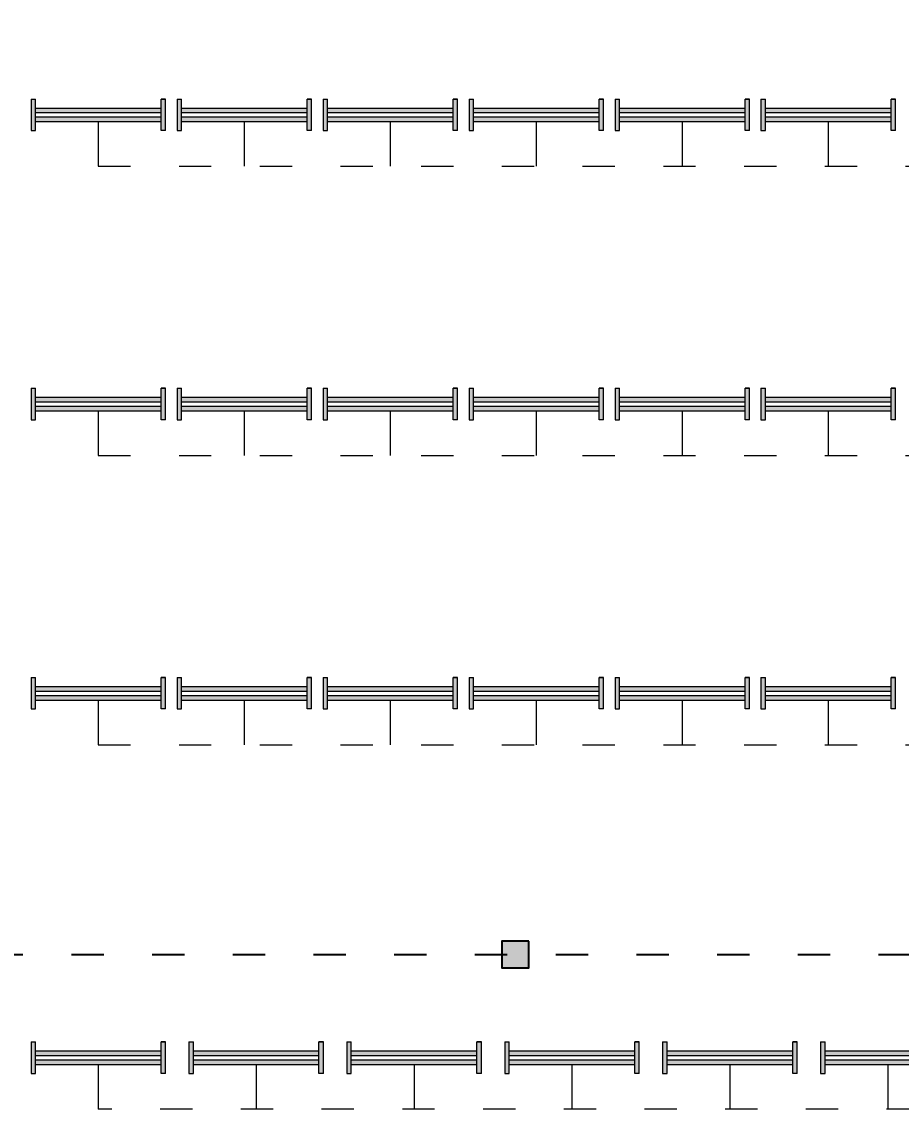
# Model space of a CAD drawing. Header units: millimetres. Extents: x 3339 to 2017737, y 4955 to 2748989.
# Drawn here: x 1441737 to 1451543, y 1282984 to 1295109 of the extents above; entities that cross this region are included whole.
import ezdxf

# ---------------------------------------------------------------- set-up
doc = ezdxf.new("R2010")
doc.units = ezdxf.units.MM
doc.header["$LTSCALE"] = 30
doc.linetypes.add('ACAD_ISO03W100', pattern=[30, 12, -18])
doc.layers.add('broken line', color=7, linetype='ACAD_ISO03W100', plot=False)
doc.layers.add('DIM LINES', color=7, linetype='Continuous')
doc.layers.add('LIGHT LINES', color=6, linetype='ACAD_ISO03W100', lineweight=13)
doc.layers.add('LIGHTS', color=6, linetype='Continuous', lineweight=13)
doc.styles.get("Standard").update_dxf_attribs({"font": 'arial.ttf'})
doc.dimstyles.new('GREEN', dxfattribs={"dimtxt": 1000, "dimasz": 600, "dimexe": 0.18, "dimexo": 0.0625, "dimgap": 0.09, "dimtad": 2, "dimdec": 0, "dimzin": 0, "dimdsep": 46, "dimtxsty": 'Standard', "dimblk": 'ARCHTICK', "dimcen": 0.09, "dimclrd": 3, "dimclre": 3, "dimclrt": 2, "dimadec": 0, "dimazin": 0, "dimtfac": 1, "dimtdec": 0, "dimtofl": 0, "dimtmove": 0, "dimatfit": 3, "dimfxl": 1, "dimtolj": 1, "dimtzin": 0, "dimarcsym": 0})

# ---------------------------------------------------------------- blocks, each defined once
blk = doc.blocks.new('_ArchTick')
at = {"color": 0, "linetype": 'ByBlock', "const_width": 0.15}
blk.add_lwpolyline([(-0.5, -0.5), (0.5, 0.5)], dxfattribs=at)
blk = doc.blocks.new('*D852')
at = {"layer": 'Defpoints', "color": 0, "transparency": 16777216}
for p in [(1473240, 1319497), (1429240, 1308509), (1473240, 1289653)]:
    blk.add_point(p, dxfattribs=at)
at = {"layer": 'DIM LINES', "color": 3, "linetype": 'ByBlock', "lineweight": -2, "transparency": 16777216}
for p, q in [((1429240, 1308509), (1429240, 1319497)), ((1429240, 1319497), (1473240, 1319497)), ((1473240, 1289654), (1473240, 1319497))]:
    blk.add_line(p, q, dxfattribs=at)
at = {"layer": 'DIM LINES', "color": 3, "lineweight": -2, "transparency": 16777216, "xscale": 600, "yscale": 600, "zscale": 600, "rotation": 180}
blk.add_blockref('_ArchTick', (1429240, 1319497), dxfattribs=at)
at = {"layer": 'DIM LINES', "color": 3, "lineweight": -2, "transparency": 16777216, "xscale": 600, "yscale": 600, "zscale": 600}
blk.add_blockref('_ArchTick', (1473240, 1319497), dxfattribs=at)
at = {"layer": 'DIM LINES', "color": 2, "transparency": 16777216, "insert": (1451240, 1320008), "char_height": 1000, "attachment_point": 5}
blk.add_mtext('\\A1;44000', dxfattribs=at)

msp = doc.modelspace()

# ---------------------------------------------------------------- hatches: boundary and pattern name
h = msp.add_hatch(color=2)
h.dxf.hatch_style = 1
h.paths.add_polyline_path([(1447390.35, 1284859.357), (1447090.35, 1284859.357), (1447090.35, 1284559.357), (1447390.35, 1284559.357)])
at = {"layer": 'LIGHTS'}
h = msp.add_hatch(color=256, dxfattribs=at)
h.dxf.hatch_style = 1
h.paths.add_polyline_path([(1441840.35, 1293896.947), (1441890.35, 1293896.947), (1441890.35, 1294246.947), (1441840.35, 1294246.947)])
h = msp.add_hatch(color=256, dxfattribs=at)
h.dxf.hatch_style = 1
h.paths.add_polyline_path([(1443290.35, 1293896.947), (1443340.35, 1293896.947), (1443340.35, 1294246.947), (1443290.35, 1294246.947)])
h = msp.add_hatch(color=256, dxfattribs=at)
h.dxf.hatch_style = 1
h.paths.add_polyline_path([(1443468.128, 1293896.947), (1443518.128, 1293896.947), (1443518.128, 1294246.947), (1443468.128, 1294246.947)])
h = msp.add_hatch(color=256, dxfattribs=at)
h.dxf.hatch_style = 1
h.paths.add_polyline_path([(1444918.128, 1293896.947), (1444968.128, 1293896.947), (1444968.128, 1294246.947), (1444918.128, 1294246.947)])
h = msp.add_hatch(color=256, dxfattribs=at)
h.dxf.hatch_style = 1
h.paths.add_polyline_path([(1445095.906, 1293896.947), (1445145.906, 1293896.947), (1445145.906, 1294246.947), (1445095.906, 1294246.947)])
h = msp.add_hatch(color=256, dxfattribs=at)
h.dxf.hatch_style = 1
h.paths.add_polyline_path([(1446545.906, 1293896.947), (1446595.906, 1293896.947), (1446595.906, 1294246.947), (1446545.906, 1294246.947)])
h = msp.add_hatch(color=256, dxfattribs=at)
h.dxf.hatch_style = 1
h.paths.add_polyline_path([(1446723.683, 1293896.947), (1446773.683, 1293896.947), (1446773.683, 1294246.947), (1446723.683, 1294246.947)])
h = msp.add_hatch(color=256, dxfattribs=at)
h.dxf.hatch_style = 1
h.paths.add_polyline_path([(1448173.683, 1293896.947), (1448223.683, 1293896.947), (1448223.683, 1294246.947), (1448173.683, 1294246.947)])
h = msp.add_hatch(color=256, dxfattribs=at)
h.dxf.hatch_style = 1
h.paths.add_polyline_path([(1448351.461, 1293896.947), (1448401.461, 1293896.947), (1448401.461, 1294246.947), (1448351.461, 1294246.947)])
h = msp.add_hatch(color=256, dxfattribs=at)
h.dxf.hatch_style = 1
h.paths.add_polyline_path([(1449801.461, 1293896.947), (1449851.461, 1293896.947), (1449851.461, 1294246.947), (1449801.461, 1294246.947)])
h = msp.add_hatch(color=256, dxfattribs=at)
h.dxf.hatch_style = 1
h.paths.add_polyline_path([(1449979.239, 1293896.947), (1450029.239, 1293896.947), (1450029.239, 1294246.947), (1449979.239, 1294246.947)])
h = msp.add_hatch(color=256, dxfattribs=at)
h.dxf.hatch_style = 1
h.paths.add_polyline_path([(1451429.239, 1293896.947), (1451479.239, 1293896.947), (1451479.239, 1294246.947), (1451429.239, 1294246.947)])
h = msp.add_hatch(color=256, dxfattribs=at)
h.dxf.hatch_style = 1
h.paths.add_polyline_path([(1443290.35, 1294096.947), (1443290.35, 1294146.947), (1441890.35, 1294146.947), (1441890.35, 1294096.947)])
h = msp.add_hatch(color=256, dxfattribs=at)
h.dxf.hatch_style = 1
h.paths.add_polyline_path([(1441890.35, 1294046.947), (1441890.35, 1293996.947), (1443290.35, 1293996.947), (1443290.35, 1294046.947)])
h = msp.add_hatch(color=256, dxfattribs=at)
h.dxf.hatch_style = 1
h.paths.add_polyline_path([(1444918.128, 1294096.947), (1444918.128, 1294146.947), (1443518.128, 1294146.947), (1443518.128, 1294096.947)])
h = msp.add_hatch(color=256, dxfattribs=at)
h.dxf.hatch_style = 1
h.paths.add_polyline_path([(1443518.128, 1294046.947), (1443518.128, 1293996.947), (1444918.128, 1293996.947), (1444918.128, 1294046.947)])
h = msp.add_hatch(color=256, dxfattribs=at)
h.dxf.hatch_style = 1
h.paths.add_polyline_path([(1446545.906, 1294096.947), (1446545.906, 1294146.947), (1445145.906, 1294146.947), (1445145.906, 1294096.947)])
h = msp.add_hatch(color=256, dxfattribs=at)
h.dxf.hatch_style = 1
h.paths.add_polyline_path([(1445145.906, 1294046.947), (1445145.906, 1293996.947), (1446545.906, 1293996.947), (1446545.906, 1294046.947)])
h = msp.add_hatch(color=256, dxfattribs=at)
h.dxf.hatch_style = 1
h.paths.add_polyline_path([(1448173.683, 1294096.947), (1448173.683, 1294146.947), (1446773.683, 1294146.947), (1446773.683, 1294096.947)])
h = msp.add_hatch(color=256, dxfattribs=at)
h.dxf.hatch_style = 1
h.paths.add_polyline_path([(1446773.683, 1294046.947), (1446773.683, 1293996.947), (1448173.683, 1293996.947), (1448173.683, 1294046.947)])
h = msp.add_hatch(color=256, dxfattribs=at)
h.dxf.hatch_style = 1
h.paths.add_polyline_path([(1449801.461, 1294096.947), (1449801.461, 1294146.947), (1448401.461, 1294146.947), (1448401.461, 1294096.947)])
h = msp.add_hatch(color=256, dxfattribs=at)
h.dxf.hatch_style = 1
h.paths.add_polyline_path([(1448401.461, 1294046.947), (1448401.461, 1293996.947), (1449801.461, 1293996.947), (1449801.461, 1294046.947)])
h = msp.add_hatch(color=256, dxfattribs=at)
h.dxf.hatch_style = 1
h.paths.add_polyline_path([(1451429.239, 1294096.947), (1451429.239, 1294146.947), (1450029.239, 1294146.947), (1450029.239, 1294096.947)])
h = msp.add_hatch(color=256, dxfattribs=at)
h.dxf.hatch_style = 1
h.paths.add_polyline_path([(1450029.239, 1294046.947), (1450029.239, 1293996.947), (1451429.239, 1293996.947), (1451429.239, 1294046.947)])
h = msp.add_hatch(color=256, dxfattribs=at)
h.dxf.hatch_style = 1
h.paths.add_polyline_path([(1441840.35, 1290671.97), (1441890.35, 1290671.97), (1441890.35, 1291021.97), (1441840.35, 1291021.97)])
h = msp.add_hatch(color=256, dxfattribs=at)
h.dxf.hatch_style = 1
h.paths.add_polyline_path([(1443290.35, 1290671.97), (1443340.35, 1290671.97), (1443340.35, 1291021.97), (1443290.35, 1291021.97)])
h = msp.add_hatch(color=256, dxfattribs=at)
h.dxf.hatch_style = 1
h.paths.add_polyline_path([(1443468.128, 1290671.97), (1443518.128, 1290671.97), (1443518.128, 1291021.97), (1443468.128, 1291021.97)])
h = msp.add_hatch(color=256, dxfattribs=at)
h.dxf.hatch_style = 1
h.paths.add_polyline_path([(1444918.128, 1290671.97), (1444968.128, 1290671.97), (1444968.128, 1291021.97), (1444918.128, 1291021.97)])
h = msp.add_hatch(color=256, dxfattribs=at)
h.dxf.hatch_style = 1
h.paths.add_polyline_path([(1445095.906, 1290671.97), (1445145.906, 1290671.97), (1445145.906, 1291021.97), (1445095.906, 1291021.97)])
h = msp.add_hatch(color=256, dxfattribs=at)
h.dxf.hatch_style = 1
h.paths.add_polyline_path([(1446545.906, 1290671.97), (1446595.906, 1290671.97), (1446595.906, 1291021.97), (1446545.906, 1291021.97)])
h = msp.add_hatch(color=256, dxfattribs=at)
h.dxf.hatch_style = 1
h.paths.add_polyline_path([(1446723.683, 1290671.97), (1446773.683, 1290671.97), (1446773.683, 1291021.97), (1446723.683, 1291021.97)])
h = msp.add_hatch(color=256, dxfattribs=at)
h.dxf.hatch_style = 1
h.paths.add_polyline_path([(1448173.683, 1290671.97), (1448223.683, 1290671.97), (1448223.683, 1291021.97), (1448173.683, 1291021.97)])
h = msp.add_hatch(color=256, dxfattribs=at)
h.dxf.hatch_style = 1
h.paths.add_polyline_path([(1448351.461, 1290671.97), (1448401.461, 1290671.97), (1448401.461, 1291021.97), (1448351.461, 1291021.97)])
h = msp.add_hatch(color=256, dxfattribs=at)
h.dxf.hatch_style = 1
h.paths.add_polyline_path([(1449801.461, 1290671.97), (1449851.461, 1290671.97), (1449851.461, 1291021.97), (1449801.461, 1291021.97)])
h = msp.add_hatch(color=256, dxfattribs=at)
h.dxf.hatch_style = 1
h.paths.add_polyline_path([(1449979.239, 1290671.97), (1450029.239, 1290671.97), (1450029.239, 1291021.97), (1449979.239, 1291021.97)])
h = msp.add_hatch(color=256, dxfattribs=at)
h.dxf.hatch_style = 1
h.paths.add_polyline_path([(1451429.239, 1290671.97), (1451479.239, 1290671.97), (1451479.239, 1291021.97), (1451429.239, 1291021.97)])
h = msp.add_hatch(color=256, dxfattribs=at)
h.dxf.hatch_style = 1
h.paths.add_polyline_path([(1443290.35, 1290871.97), (1443290.35, 1290921.97), (1441890.35, 1290921.97), (1441890.35, 1290871.97)])
h = msp.add_hatch(color=256, dxfattribs=at)
h.dxf.hatch_style = 1
h.paths.add_polyline_path([(1444918.128, 1290871.97), (1444918.128, 1290921.97), (1443518.128, 1290921.97), (1443518.128, 1290871.97)])
h = msp.add_hatch(color=256, dxfattribs=at)
h.dxf.hatch_style = 1
h.paths.add_polyline_path([(1446545.906, 1290871.97), (1446545.906, 1290921.97), (1445145.906, 1290921.97), (1445145.906, 1290871.97)])
h = msp.add_hatch(color=256, dxfattribs=at)
h.dxf.hatch_style = 1
h.paths.add_polyline_path([(1448173.683, 1290871.97), (1448173.683, 1290921.97), (1446773.683, 1290921.97), (1446773.683, 1290871.97)])
h = msp.add_hatch(color=256, dxfattribs=at)
h.dxf.hatch_style = 1
h.paths.add_polyline_path([(1449801.461, 1290871.97), (1449801.461, 1290921.97), (1448401.461, 1290921.97), (1448401.461, 1290871.97)])
h = msp.add_hatch(color=256, dxfattribs=at)
h.dxf.hatch_style = 1
h.paths.add_polyline_path([(1451429.239, 1290871.97), (1451429.239, 1290921.97), (1450029.239, 1290921.97), (1450029.239, 1290871.97)])
h = msp.add_hatch(color=256, dxfattribs=at)
h.dxf.hatch_style = 1
h.paths.add_polyline_path([(1441890.35, 1290821.97), (1441890.35, 1290771.97), (1443290.35, 1290771.97), (1443290.35, 1290821.97)])
h = msp.add_hatch(color=256, dxfattribs=at)
h.dxf.hatch_style = 1
h.paths.add_polyline_path([(1443518.128, 1290821.97), (1443518.128, 1290771.97), (1444918.128, 1290771.97), (1444918.128, 1290821.97)])
h = msp.add_hatch(color=256, dxfattribs=at)
h.dxf.hatch_style = 1
h.paths.add_polyline_path([(1445145.906, 1290821.97), (1445145.906, 1290771.97), (1446545.906, 1290771.97), (1446545.906, 1290821.97)])
h = msp.add_hatch(color=256, dxfattribs=at)
h.dxf.hatch_style = 1
h.paths.add_polyline_path([(1446773.683, 1290821.97), (1446773.683, 1290771.97), (1448173.683, 1290771.97), (1448173.683, 1290821.97)])
h = msp.add_hatch(color=256, dxfattribs=at)
h.dxf.hatch_style = 1
h.paths.add_polyline_path([(1448401.461, 1290821.97), (1448401.461, 1290771.97), (1449801.461, 1290771.97), (1449801.461, 1290821.97)])
h = msp.add_hatch(color=256, dxfattribs=at)
h.dxf.hatch_style = 1
h.paths.add_polyline_path([(1450029.239, 1290821.97), (1450029.239, 1290771.97), (1451429.239, 1290771.97), (1451429.239, 1290821.97)])
h = msp.add_hatch(color=256, dxfattribs=at)
h.dxf.hatch_style = 1
h.paths.add_polyline_path([(1441840.35, 1287446.992), (1441890.35, 1287446.992), (1441890.35, 1287796.992), (1441840.35, 1287796.992)])
h = msp.add_hatch(color=256, dxfattribs=at)
h.dxf.hatch_style = 1
h.paths.add_polyline_path([(1443290.35, 1287446.992), (1443340.35, 1287446.992), (1443340.35, 1287796.992), (1443290.35, 1287796.992)])
h = msp.add_hatch(color=256, dxfattribs=at)
h.dxf.hatch_style = 1
h.paths.add_polyline_path([(1443468.128, 1287446.992), (1443518.128, 1287446.992), (1443518.128, 1287796.992), (1443468.128, 1287796.992)])
h = msp.add_hatch(color=256, dxfattribs=at)
h.dxf.hatch_style = 1
h.paths.add_polyline_path([(1444918.128, 1287446.992), (1444968.128, 1287446.992), (1444968.128, 1287796.992), (1444918.128, 1287796.992)])
h = msp.add_hatch(color=256, dxfattribs=at)
h.dxf.hatch_style = 1
h.paths.add_polyline_path([(1445095.906, 1287446.992), (1445145.906, 1287446.992), (1445145.906, 1287796.992), (1445095.906, 1287796.992)])
h = msp.add_hatch(color=256, dxfattribs=at)
h.dxf.hatch_style = 1
h.paths.add_polyline_path([(1446545.906, 1287446.992), (1446595.906, 1287446.992), (1446595.906, 1287796.992), (1446545.906, 1287796.992)])
h = msp.add_hatch(color=256, dxfattribs=at)
h.dxf.hatch_style = 1
h.paths.add_polyline_path([(1446723.683, 1287446.992), (1446773.683, 1287446.992), (1446773.683, 1287796.992), (1446723.683, 1287796.992)])
h = msp.add_hatch(color=256, dxfattribs=at)
h.dxf.hatch_style = 1
h.paths.add_polyline_path([(1448173.683, 1287446.992), (1448223.683, 1287446.992), (1448223.683, 1287796.992), (1448173.683, 1287796.992)])
h = msp.add_hatch(color=256, dxfattribs=at)
h.dxf.hatch_style = 1
h.paths.add_polyline_path([(1448351.461, 1287446.992), (1448401.461, 1287446.992), (1448401.461, 1287796.992), (1448351.461, 1287796.992)])
h = msp.add_hatch(color=256, dxfattribs=at)
h.dxf.hatch_style = 1
h.paths.add_polyline_path([(1449801.461, 1287446.992), (1449851.461, 1287446.992), (1449851.461, 1287796.992), (1449801.461, 1287796.992)])
h = msp.add_hatch(color=256, dxfattribs=at)
h.dxf.hatch_style = 1
h.paths.add_polyline_path([(1449979.239, 1287446.992), (1450029.239, 1287446.992), (1450029.239, 1287796.992), (1449979.239, 1287796.992)])
h = msp.add_hatch(color=256, dxfattribs=at)
h.dxf.hatch_style = 1
h.paths.add_polyline_path([(1451429.239, 1287446.992), (1451479.239, 1287446.992), (1451479.239, 1287796.992), (1451429.239, 1287796.992)])
h = msp.add_hatch(color=256, dxfattribs=at)
h.dxf.hatch_style = 1
h.paths.add_polyline_path([(1443290.35, 1287646.992), (1443290.35, 1287696.992), (1441890.35, 1287696.992), (1441890.35, 1287646.992)])
h = msp.add_hatch(color=256, dxfattribs=at)
h.dxf.hatch_style = 1
h.paths.add_polyline_path([(1444918.128, 1287646.992), (1444918.128, 1287696.992), (1443518.128, 1287696.992), (1443518.128, 1287646.992)])
h = msp.add_hatch(color=256, dxfattribs=at)
h.dxf.hatch_style = 1
h.paths.add_polyline_path([(1446545.906, 1287646.992), (1446545.906, 1287696.992), (1445145.906, 1287696.992), (1445145.906, 1287646.992)])
h = msp.add_hatch(color=256, dxfattribs=at)
h.dxf.hatch_style = 1
h.paths.add_polyline_path([(1448173.683, 1287646.992), (1448173.683, 1287696.992), (1446773.683, 1287696.992), (1446773.683, 1287646.992)])
h = msp.add_hatch(color=256, dxfattribs=at)
h.dxf.hatch_style = 1
h.paths.add_polyline_path([(1449801.461, 1287646.992), (1449801.461, 1287696.992), (1448401.461, 1287696.992), (1448401.461, 1287646.992)])
h = msp.add_hatch(color=256, dxfattribs=at)
h.dxf.hatch_style = 1
h.paths.add_polyline_path([(1451429.239, 1287646.992), (1451429.239, 1287696.992), (1450029.239, 1287696.992), (1450029.239, 1287646.992)])
h = msp.add_hatch(color=256, dxfattribs=at)
h.dxf.hatch_style = 1
h.paths.add_polyline_path([(1441890.35, 1287596.992), (1441890.35, 1287546.992), (1443290.35, 1287546.992), (1443290.35, 1287596.992)])
h = msp.add_hatch(color=256, dxfattribs=at)
h.dxf.hatch_style = 1
h.paths.add_polyline_path([(1443518.128, 1287596.992), (1443518.128, 1287546.992), (1444918.128, 1287546.992), (1444918.128, 1287596.992)])
h = msp.add_hatch(color=256, dxfattribs=at)
h.dxf.hatch_style = 1
h.paths.add_polyline_path([(1445145.906, 1287596.992), (1445145.906, 1287546.992), (1446545.906, 1287546.992), (1446545.906, 1287596.992)])
h = msp.add_hatch(color=256, dxfattribs=at)
h.dxf.hatch_style = 1
h.paths.add_polyline_path([(1446773.683, 1287596.992), (1446773.683, 1287546.992), (1448173.683, 1287546.992), (1448173.683, 1287596.992)])
h = msp.add_hatch(color=256, dxfattribs=at)
h.dxf.hatch_style = 1
h.paths.add_polyline_path([(1448401.461, 1287596.992), (1448401.461, 1287546.992), (1449801.461, 1287546.992), (1449801.461, 1287596.992)])
h = msp.add_hatch(color=256, dxfattribs=at)
h.dxf.hatch_style = 1
h.paths.add_polyline_path([(1450029.239, 1287596.992), (1450029.239, 1287546.992), (1451429.239, 1287546.992), (1451429.239, 1287596.992)])
h = msp.add_hatch(color=256, dxfattribs=at)
h.dxf.hatch_style = 1
h.paths.add_polyline_path([(1441840.35, 1283384.357), (1441890.35, 1283384.357), (1441890.35, 1283734.357), (1441840.35, 1283734.357)])
h = msp.add_hatch(color=256, dxfattribs=at)
h.dxf.hatch_style = 1
h.paths.add_polyline_path([(1443290.35, 1283584.357), (1443290.35, 1283634.357), (1441890.35, 1283634.357), (1441890.35, 1283584.357)])
h = msp.add_hatch(color=256, dxfattribs=at)
h.dxf.hatch_style = 1
h.paths.add_polyline_path([(1443290.35, 1283384.357), (1443340.35, 1283384.357), (1443340.35, 1283734.357), (1443290.35, 1283734.357)])
h = msp.add_hatch(color=256, dxfattribs=at)
h.dxf.hatch_style = 1
h.paths.add_polyline_path([(1443600.876, 1283384.357), (1443650.876, 1283384.357), (1443650.876, 1283734.357), (1443600.876, 1283734.357)])
h = msp.add_hatch(color=256, dxfattribs=at)
h.dxf.hatch_style = 1
h.paths.add_polyline_path([(1445050.876, 1283584.357), (1445050.876, 1283634.357), (1443650.876, 1283634.357), (1443650.876, 1283584.357)])
h = msp.add_hatch(color=256, dxfattribs=at)
h.dxf.hatch_style = 1
h.paths.add_polyline_path([(1445050.876, 1283384.357), (1445100.876, 1283384.357), (1445100.876, 1283734.357), (1445050.876, 1283734.357)])
h = msp.add_hatch(color=256, dxfattribs=at)
h.dxf.hatch_style = 1
h.paths.add_polyline_path([(1445361.403, 1283384.357), (1445411.403, 1283384.357), (1445411.403, 1283734.357), (1445361.403, 1283734.357)])
h = msp.add_hatch(color=256, dxfattribs=at)
h.dxf.hatch_style = 1
h.paths.add_polyline_path([(1446811.403, 1283584.357), (1446811.403, 1283634.357), (1445411.403, 1283634.357), (1445411.403, 1283584.357)])
h = msp.add_hatch(color=256, dxfattribs=at)
h.dxf.hatch_style = 1
h.paths.add_polyline_path([(1446811.403, 1283384.357), (1446861.403, 1283384.357), (1446861.403, 1283734.357), (1446811.403, 1283734.357)])
h = msp.add_hatch(color=256, dxfattribs=at)
h.dxf.hatch_style = 1
h.paths.add_polyline_path([(1447121.929, 1283384.357), (1447171.929, 1283384.357), (1447171.929, 1283734.357), (1447121.929, 1283734.357)])
h = msp.add_hatch(color=256, dxfattribs=at)
h.dxf.hatch_style = 1
h.paths.add_polyline_path([(1448571.929, 1283584.357), (1448571.929, 1283634.357), (1447171.929, 1283634.357), (1447171.929, 1283584.357)])
h = msp.add_hatch(color=256, dxfattribs=at)
h.dxf.hatch_style = 1
h.paths.add_polyline_path([(1448571.929, 1283384.357), (1448621.929, 1283384.357), (1448621.929, 1283734.357), (1448571.929, 1283734.357)])
h = msp.add_hatch(color=256, dxfattribs=at)
h.dxf.hatch_style = 1
h.paths.add_polyline_path([(1448882.455, 1283384.357), (1448932.455, 1283384.357), (1448932.455, 1283734.357), (1448882.455, 1283734.357)])
h = msp.add_hatch(color=256, dxfattribs=at)
h.dxf.hatch_style = 1
h.paths.add_polyline_path([(1450332.455, 1283584.357), (1450332.455, 1283634.357), (1448932.455, 1283634.357), (1448932.455, 1283584.357)])
h = msp.add_hatch(color=256, dxfattribs=at)
h.dxf.hatch_style = 1
h.paths.add_polyline_path([(1450332.455, 1283384.357), (1450382.455, 1283384.357), (1450382.455, 1283734.357), (1450332.455, 1283734.357)])
h = msp.add_hatch(color=256, dxfattribs=at)
h.dxf.hatch_style = 1
h.paths.add_polyline_path([(1450642.982, 1283384.357), (1450692.982, 1283384.357), (1450692.982, 1283734.357), (1450642.982, 1283734.357)])
h = msp.add_hatch(color=256, dxfattribs=at)
h.dxf.hatch_style = 1
h.paths.add_polyline_path([(1452092.982, 1283584.357), (1452092.982, 1283634.357), (1450692.982, 1283634.357), (1450692.982, 1283584.357)])
h = msp.add_hatch(color=256, dxfattribs=at)
h.dxf.hatch_style = 1
h.paths.add_polyline_path([(1441890.35, 1283534.357), (1441890.35, 1283484.357), (1443290.35, 1283484.357), (1443290.35, 1283534.357)])
h = msp.add_hatch(color=256, dxfattribs=at)
h.dxf.hatch_style = 1
h.paths.add_polyline_path([(1443650.876, 1283534.357), (1443650.876, 1283484.357), (1445050.876, 1283484.357), (1445050.876, 1283534.357)])
h = msp.add_hatch(color=256, dxfattribs=at)
h.dxf.hatch_style = 1
h.paths.add_polyline_path([(1445411.403, 1283534.357), (1445411.403, 1283484.357), (1446811.403, 1283484.357), (1446811.403, 1283534.357)])
h = msp.add_hatch(color=256, dxfattribs=at)
h.dxf.hatch_style = 1
h.paths.add_polyline_path([(1447171.929, 1283534.357), (1447171.929, 1283484.357), (1448571.929, 1283484.357), (1448571.929, 1283534.357)])
h = msp.add_hatch(color=256, dxfattribs=at)
h.dxf.hatch_style = 1
h.paths.add_polyline_path([(1448932.455, 1283534.357), (1448932.455, 1283484.357), (1450332.455, 1283484.357), (1450332.455, 1283534.357)])
h = msp.add_hatch(color=256, dxfattribs=at)
h.dxf.hatch_style = 1
h.paths.add_polyline_path([(1450692.982, 1283534.357), (1450692.982, 1283484.357), (1452092.982, 1283484.357), (1452092.982, 1283534.357)])

# ---------------------------------------------------------------- linework, layer by layer
msp.add_lwpolyline([(1447390.35, 1284859.357), (1447090.35, 1284859.357), (1447090.35, 1284559.357), (1447390.35, 1284559.357), (1447390.35, 1284859.357)], close=True)
at = {"layer": 'broken line'}
msp.add_line((1441390.35, 1284709.537), (1472940.35, 1284709.537), dxfattribs=at)
at = {"layer": 'LIGHT LINES'}
for p, q in [((1442590.35, 1293496.947), (1471890.35, 1293496.947)), ((1442590.35, 1290271.97), (1471890.35, 1290271.97)), ((1442590.35, 1287046.992), (1471890.35, 1287046.992)), ((1476040.35, 1282984.357), (1442590.35, 1282984.357))]:
    msp.add_line(p, q, dxfattribs=at)
at = {"layer": 'LIGHTS'}
for p, q in [((1441840.35, 1294246.947), (1441840.35, 1293896.947)), ((1441840.35, 1294246.947), (1441890.35, 1294246.947)), ((1441840.35, 1294246.947), (1441890.35, 1294246.947)), ((1441890.35, 1293896.947), (1441890.35, 1294246.947)), ((1443340.35, 1294246.947), (1443290.35, 1294246.947)), ((1443290.35, 1293896.947), (1443290.35, 1294246.947)), ((1443290.35, 1294246.947), (1443340.35, 1294246.947)), ((1443340.35, 1293896.947), (1443340.35, 1294246.947)), ((1443468.128, 1294246.947), (1443468.128, 1293896.947)), ((1443468.128, 1294246.947), (1443518.128, 1294246.947)), ((1443468.128, 1294246.947), (1443518.128, 1294246.947)), ((1443518.128, 1293896.947), (1443518.128, 1294246.947)), ((1444968.128, 1294246.947), (1444918.128, 1294246.947)), ((1444918.128, 1293896.947), (1444918.128, 1294246.947)), ((1444918.128, 1294246.947), (1444968.128, 1294246.947)), ((1444968.128, 1293896.947), (1444968.128, 1294246.947)), ((1445095.906, 1294246.947), (1445095.906, 1293896.947)), ((1445095.906, 1294246.947), (1445145.906, 1294246.947)), ((1445095.906, 1294246.947), (1445145.906, 1294246.947)), ((1445145.906, 1293896.947), (1445145.906, 1294246.947)), ((1446595.906, 1294246.947), (1446545.906, 1294246.947)), ((1446545.906, 1293896.947), (1446545.906, 1294246.947)), ((1446545.906, 1294246.947), (1446595.906, 1294246.947)), ((1446595.906, 1293896.947), (1446595.906, 1294246.947)), ((1446723.683, 1294246.947), (1446723.683, 1293896.947)), ((1446723.683, 1294246.947), (1446773.683, 1294246.947)), ((1446723.683, 1294246.947), (1446773.683, 1294246.947)), ((1446773.683, 1293896.947), (1446773.683, 1294246.947)), ((1448223.683, 1294246.947), (1448173.683, 1294246.947)), ((1448173.683, 1293896.947), (1448173.683, 1294246.947)), ((1448173.683, 1294246.947), (1448223.683, 1294246.947)), ((1448223.683, 1293896.947), (1448223.683, 1294246.947)), ((1448351.461, 1294246.947), (1448351.461, 1293896.947)), ((1448351.461, 1294246.947), (1448401.461, 1294246.947)), ((1448351.461, 1294246.947), (1448401.461, 1294246.947)), ((1448401.461, 1293896.947), (1448401.461, 1294246.947)), ((1449851.461, 1294246.947), (1449801.461, 1294246.947)), ((1449801.461, 1293896.947), (1449801.461, 1294246.947)), ((1449801.461, 1294246.947), (1449851.461, 1294246.947)), ((1449851.461, 1293896.947), (1449851.461, 1294246.947)), ((1449979.239, 1294246.947), (1449979.239, 1293896.947)), ((1449979.239, 1294246.947), (1450029.239, 1294246.947)), ((1449979.239, 1294246.947), (1450029.239, 1294246.947)), ((1450029.239, 1293896.947), (1450029.239, 1294246.947)), ((1451479.239, 1294246.947), (1451429.239, 1294246.947)), ((1451429.239, 1293896.947), (1451429.239, 1294246.947)), ((1451429.239, 1294246.947), (1451479.239, 1294246.947)), ((1451479.239, 1293896.947), (1451479.239, 1294246.947)), ((1441890.35, 1294146.947), (1443290.35, 1294146.947)), ((1441890.35, 1294096.947), (1443290.35, 1294096.947)), ((1441890.35, 1294046.947), (1443290.35, 1294046.947)), ((1443518.128, 1294146.947), (1444918.128, 1294146.947)), ((1443518.128, 1294096.947), (1444918.128, 1294096.947)), ((1443518.128, 1294046.947), (1444918.128, 1294046.947)), ((1445145.906, 1294146.947), (1446545.906, 1294146.947)), ((1445145.906, 1294096.947), (1446545.906, 1294096.947)), ((1445145.906, 1294046.947), (1446545.906, 1294046.947)), ((1446773.683, 1294146.947), (1448173.683, 1294146.947)), ((1446773.683, 1294096.947), (1448173.683, 1294096.947)), ((1446773.683, 1294046.947), (1448173.683, 1294046.947)), ((1448401.461, 1294146.947), (1449801.461, 1294146.947)), ((1448401.461, 1294096.947), (1449801.461, 1294096.947)), ((1448401.461, 1294046.947), (1449801.461, 1294046.947)), ((1450029.239, 1294146.947), (1451429.239, 1294146.947)), ((1450029.239, 1294096.947), (1451429.239, 1294096.947)), ((1450029.239, 1294046.947), (1451429.239, 1294046.947)), ((1441890.35, 1293996.947), (1443290.35, 1293996.947)), ((1442590.35, 1293996.947), (1442590.35, 1293496.947)), ((1443518.128, 1293996.947), (1444918.128, 1293996.947)), ((1444218.128, 1293996.947), (1444218.128, 1293496.947)), ((1445145.906, 1293996.947), (1446545.906, 1293996.947)), ((1445845.906, 1293996.947), (1445845.906, 1293496.947)), ((1446773.683, 1293996.947), (1448173.683, 1293996.947)), ((1447473.683, 1293996.947), (1447473.683, 1293496.947)), ((1448401.461, 1293996.947), (1449801.461, 1293996.947)), ((1449101.461, 1293996.947), (1449101.461, 1293496.947)), ((1450029.239, 1293996.947), (1451429.239, 1293996.947)), ((1450729.239, 1293996.947), (1450729.239, 1293496.947)), ((1441840.35, 1293896.947), (1441890.35, 1293896.947)), ((1443340.35, 1293896.947), (1443290.35, 1293896.947)), ((1443468.128, 1293896.947), (1443518.128, 1293896.947)), ((1444968.128, 1293896.947), (1444918.128, 1293896.947)), ((1445095.906, 1293896.947), (1445145.906, 1293896.947)), ((1446595.906, 1293896.947), (1446545.906, 1293896.947)), ((1446723.683, 1293896.947), (1446773.683, 1293896.947)), ((1448223.683, 1293896.947), (1448173.683, 1293896.947)), ((1448351.461, 1293896.947), (1448401.461, 1293896.947)), ((1449851.461, 1293896.947), (1449801.461, 1293896.947)), ((1449979.239, 1293896.947), (1450029.239, 1293896.947)), ((1451479.239, 1293896.947), (1451429.239, 1293896.947)), ((1441840.35, 1291021.97), (1441840.35, 1290671.97)), ((1441840.35, 1291021.97), (1441890.35, 1291021.97)), ((1441840.35, 1291021.97), (1441890.35, 1291021.97)), ((1441890.35, 1290671.97), (1441890.35, 1291021.97)), ((1443340.35, 1291021.97), (1443290.35, 1291021.97)), ((1443290.35, 1290671.97), (1443290.35, 1291021.97)), ((1443290.35, 1291021.97), (1443340.35, 1291021.97)), ((1443340.35, 1290671.97), (1443340.35, 1291021.97)), ((1443468.128, 1291021.97), (1443468.128, 1290671.97)), ((1443468.128, 1291021.97), (1443518.128, 1291021.97)), ((1443468.128, 1291021.97), (1443518.128, 1291021.97)), ((1443518.128, 1290671.97), (1443518.128, 1291021.97)), ((1444968.128, 1291021.97), (1444918.128, 1291021.97)), ((1444918.128, 1290671.97), (1444918.128, 1291021.97)), ((1444918.128, 1291021.97), (1444968.128, 1291021.97)), ((1444968.128, 1290671.97), (1444968.128, 1291021.97)), ((1445095.906, 1291021.97), (1445095.906, 1290671.97)), ((1445095.906, 1291021.97), (1445145.906, 1291021.97)), ((1445095.906, 1291021.97), (1445145.906, 1291021.97)), ((1445145.906, 1290671.97), (1445145.906, 1291021.97)), ((1446595.906, 1291021.97), (1446545.906, 1291021.97)), ((1446545.906, 1290671.97), (1446545.906, 1291021.97)), ((1446545.906, 1291021.97), (1446595.906, 1291021.97)), ((1446595.906, 1290671.97), (1446595.906, 1291021.97)), ((1446723.683, 1291021.97), (1446723.683, 1290671.97)), ((1446723.683, 1291021.97), (1446773.683, 1291021.97)), ((1446723.683, 1291021.97), (1446773.683, 1291021.97)), ((1446773.683, 1290671.97), (1446773.683, 1291021.97)), ((1448223.683, 1291021.97), (1448173.683, 1291021.97)), ((1448173.683, 1290671.97), (1448173.683, 1291021.97)), ((1448173.683, 1291021.97), (1448223.683, 1291021.97)), ((1448223.683, 1290671.97), (1448223.683, 1291021.97)), ((1448351.461, 1291021.97), (1448351.461, 1290671.97)), ((1448351.461, 1291021.97), (1448401.461, 1291021.97)), ((1448351.461, 1291021.97), (1448401.461, 1291021.97)), ((1448401.461, 1290671.97), (1448401.461, 1291021.97)), ((1449851.461, 1291021.97), (1449801.461, 1291021.97)), ((1449801.461, 1290671.97), (1449801.461, 1291021.97)), ((1449801.461, 1291021.97), (1449851.461, 1291021.97)), ((1449851.461, 1290671.97), (1449851.461, 1291021.97)), ((1449979.239, 1291021.97), (1449979.239, 1290671.97)), ((1449979.239, 1291021.97), (1450029.239, 1291021.97)), ((1449979.239, 1291021.97), (1450029.239, 1291021.97)), ((1450029.239, 1290671.97), (1450029.239, 1291021.97)), ((1451479.239, 1291021.97), (1451429.239, 1291021.97)), ((1451429.239, 1290671.97), (1451429.239, 1291021.97)), ((1451429.239, 1291021.97), (1451479.239, 1291021.97)), ((1451479.239, 1290671.97), (1451479.239, 1291021.97)), ((1441890.35, 1290921.97), (1443290.35, 1290921.97)), ((1443518.128, 1290921.97), (1444918.128, 1290921.97)), ((1445145.906, 1290921.97), (1446545.906, 1290921.97)), ((1446773.683, 1290921.97), (1448173.683, 1290921.97)), ((1448401.461, 1290921.97), (1449801.461, 1290921.97)), ((1450029.239, 1290921.97), (1451429.239, 1290921.97)), ((1441890.35, 1290871.97), (1443290.35, 1290871.97)), ((1441890.35, 1290821.97), (1443290.35, 1290821.97)), ((1441890.35, 1290771.97), (1443290.35, 1290771.97)), ((1442590.35, 1290771.97), (1442590.35, 1290271.97)), ((1443518.128, 1290871.97), (1444918.128, 1290871.97)), ((1443518.128, 1290821.97), (1444918.128, 1290821.97)), ((1443518.128, 1290771.97), (1444918.128, 1290771.97)), ((1444218.128, 1290771.97), (1444218.128, 1290271.97)), ((1445145.906, 1290871.97), (1446545.906, 1290871.97)), ((1445145.906, 1290821.97), (1446545.906, 1290821.97)), ((1445145.906, 1290771.97), (1446545.906, 1290771.97)), ((1445845.906, 1290771.97), (1445845.906, 1290271.97)), ((1446773.683, 1290871.97), (1448173.683, 1290871.97)), ((1446773.683, 1290821.97), (1448173.683, 1290821.97)), ((1446773.683, 1290771.97), (1448173.683, 1290771.97)), ((1447473.683, 1290771.97), (1447473.683, 1290271.97)), ((1448401.461, 1290871.97), (1449801.461, 1290871.97)), ((1448401.461, 1290821.97), (1449801.461, 1290821.97)), ((1448401.461, 1290771.97), (1449801.461, 1290771.97)), ((1449101.461, 1290771.97), (1449101.461, 1290271.97)), ((1450029.239, 1290871.97), (1451429.239, 1290871.97)), ((1450029.239, 1290821.97), (1451429.239, 1290821.97)), ((1450029.239, 1290771.97), (1451429.239, 1290771.97)), ((1450729.239, 1290771.97), (1450729.239, 1290271.97)), ((1441840.35, 1290671.97), (1441890.35, 1290671.97)), ((1443340.35, 1290671.97), (1443290.35, 1290671.97)), ((1443468.128, 1290671.97), (1443518.128, 1290671.97)), ((1444968.128, 1290671.97), (1444918.128, 1290671.97)), ((1445095.906, 1290671.97), (1445145.906, 1290671.97)), ((1446595.906, 1290671.97), (1446545.906, 1290671.97)), ((1446723.683, 1290671.97), (1446773.683, 1290671.97)), ((1448223.683, 1290671.97), (1448173.683, 1290671.97)), ((1448351.461, 1290671.97), (1448401.461, 1290671.97)), ((1449851.461, 1290671.97), (1449801.461, 1290671.97)), ((1449979.239, 1290671.97), (1450029.239, 1290671.97)), ((1451479.239, 1290671.97), (1451429.239, 1290671.97)), ((1441840.35, 1287796.992), (1441840.35, 1287446.992)), ((1441840.35, 1287796.992), (1441890.35, 1287796.992)), ((1441840.35, 1287796.992), (1441890.35, 1287796.992)), ((1441890.35, 1287446.992), (1441890.35, 1287796.992)), ((1443340.35, 1287796.992), (1443290.35, 1287796.992)), ((1443290.35, 1287446.992), (1443290.35, 1287796.992)), ((1443290.35, 1287796.992), (1443340.35, 1287796.992)), ((1443340.35, 1287446.992), (1443340.35, 1287796.992)), ((1443468.128, 1287796.992), (1443468.128, 1287446.992)), ((1443468.128, 1287796.992), (1443518.128, 1287796.992)), ((1443468.128, 1287796.992), (1443518.128, 1287796.992)), ((1443518.128, 1287446.992), (1443518.128, 1287796.992)), ((1444968.128, 1287796.992), (1444918.128, 1287796.992)), ((1444918.128, 1287446.992), (1444918.128, 1287796.992)), ((1444918.128, 1287796.992), (1444968.128, 1287796.992)), ((1444968.128, 1287446.992), (1444968.128, 1287796.992)), ((1445095.906, 1287796.992), (1445095.906, 1287446.992)), ((1445095.906, 1287796.992), (1445145.906, 1287796.992)), ((1445095.906, 1287796.992), (1445145.906, 1287796.992)), ((1445145.906, 1287446.992), (1445145.906, 1287796.992)), ((1446595.906, 1287796.992), (1446545.906, 1287796.992)), ((1446545.906, 1287446.992), (1446545.906, 1287796.992)), ((1446545.906, 1287796.992), (1446595.906, 1287796.992)), ((1446595.906, 1287446.992), (1446595.906, 1287796.992)), ((1446723.683, 1287796.992), (1446723.683, 1287446.992)), ((1446723.683, 1287796.992), (1446773.683, 1287796.992)), ((1446723.683, 1287796.992), (1446773.683, 1287796.992)), ((1446773.683, 1287446.992), (1446773.683, 1287796.992)), ((1448223.683, 1287796.992), (1448173.683, 1287796.992)), ((1448173.683, 1287446.992), (1448173.683, 1287796.992)), ((1448173.683, 1287796.992), (1448223.683, 1287796.992)), ((1448223.683, 1287446.992), (1448223.683, 1287796.992)), ((1448351.461, 1287796.992), (1448351.461, 1287446.992)), ((1448351.461, 1287796.992), (1448401.461, 1287796.992)), ((1448351.461, 1287796.992), (1448401.461, 1287796.992)), ((1448401.461, 1287446.992), (1448401.461, 1287796.992)), ((1449851.461, 1287796.992), (1449801.461, 1287796.992)), ((1449801.461, 1287446.992), (1449801.461, 1287796.992)), ((1449801.461, 1287796.992), (1449851.461, 1287796.992)), ((1449851.461, 1287446.992), (1449851.461, 1287796.992)), ((1449979.239, 1287796.992), (1449979.239, 1287446.992)), ((1449979.239, 1287796.992), (1450029.239, 1287796.992)), ((1449979.239, 1287796.992), (1450029.239, 1287796.992)), ((1450029.239, 1287446.992), (1450029.239, 1287796.992)), ((1451479.239, 1287796.992), (1451429.239, 1287796.992)), ((1451429.239, 1287446.992), (1451429.239, 1287796.992)), ((1451429.239, 1287796.992), (1451479.239, 1287796.992)), ((1451479.239, 1287446.992), (1451479.239, 1287796.992)), ((1441890.35, 1287696.992), (1443290.35, 1287696.992)), ((1441890.35, 1287646.992), (1443290.35, 1287646.992)), ((1443518.128, 1287696.992), (1444918.128, 1287696.992)), ((1443518.128, 1287646.992), (1444918.128, 1287646.992)), ((1445145.906, 1287696.992), (1446545.906, 1287696.992)), ((1445145.906, 1287646.992), (1446545.906, 1287646.992)), ((1446773.683, 1287696.992), (1448173.683, 1287696.992)), ((1446773.683, 1287646.992), (1448173.683, 1287646.992)), ((1448401.461, 1287696.992), (1449801.461, 1287696.992)), ((1448401.461, 1287646.992), (1449801.461, 1287646.992)), ((1450029.239, 1287696.992), (1451429.239, 1287696.992)), ((1450029.239, 1287646.992), (1451429.239, 1287646.992)), ((1441890.35, 1287596.992), (1443290.35, 1287596.992)), ((1441890.35, 1287546.992), (1443290.35, 1287546.992)), ((1442590.35, 1287546.992), (1442590.35, 1287046.992)), ((1443518.128, 1287596.992), (1444918.128, 1287596.992)), ((1443518.128, 1287546.992), (1444918.128, 1287546.992)), ((1444218.128, 1287546.992), (1444218.128, 1287046.992)), ((1445145.906, 1287596.992), (1446545.906, 1287596.992)), ((1445145.906, 1287546.992), (1446545.906, 1287546.992)), ((1445845.906, 1287546.992), (1445845.906, 1287046.992)), ((1446773.683, 1287596.992), (1448173.683, 1287596.992)), ((1446773.683, 1287546.992), (1448173.683, 1287546.992)), ((1447473.683, 1287546.992), (1447473.683, 1287046.992)), ((1448401.461, 1287596.992), (1449801.461, 1287596.992)), ((1448401.461, 1287546.992), (1449801.461, 1287546.992)), ((1449101.461, 1287546.992), (1449101.461, 1287046.992)), ((1450029.239, 1287596.992), (1451429.239, 1287596.992)), ((1450029.239, 1287546.992), (1451429.239, 1287546.992)), ((1450729.239, 1287546.992), (1450729.239, 1287046.992)), ((1441840.35, 1287446.992), (1441890.35, 1287446.992)), ((1443340.35, 1287446.992), (1443290.35, 1287446.992)), ((1443468.128, 1287446.992), (1443518.128, 1287446.992)), ((1444968.128, 1287446.992), (1444918.128, 1287446.992)), ((1445095.906, 1287446.992), (1445145.906, 1287446.992)), ((1446595.906, 1287446.992), (1446545.906, 1287446.992)), ((1446723.683, 1287446.992), (1446773.683, 1287446.992)), ((1448223.683, 1287446.992), (1448173.683, 1287446.992)), ((1448351.461, 1287446.992), (1448401.461, 1287446.992)), ((1449851.461, 1287446.992), (1449801.461, 1287446.992)), ((1449979.239, 1287446.992), (1450029.239, 1287446.992)), ((1451479.239, 1287446.992), (1451429.239, 1287446.992)), ((1441840.35, 1283734.357), (1441840.35, 1283384.357)), ((1441840.35, 1283734.357), (1441890.35, 1283734.357)), ((1441840.35, 1283734.357), (1441890.35, 1283734.357)), ((1441890.35, 1283384.357), (1441890.35, 1283734.357)), ((1441890.35, 1283634.357), (1443290.35, 1283634.357)), ((1443340.35, 1283734.357), (1443290.35, 1283734.357)), ((1443290.35, 1283384.357), (1443290.35, 1283734.357)), ((1443290.35, 1283734.357), (1443340.35, 1283734.357)), ((1443340.35, 1283384.357), (1443340.35, 1283734.357)), ((1443600.876, 1283734.357), (1443600.876, 1283384.357)), ((1443600.876, 1283734.357), (1443650.876, 1283734.357)), ((1443600.876, 1283734.357), (1443650.876, 1283734.357)), ((1443650.876, 1283384.357), (1443650.876, 1283734.357)), ((1443650.876, 1283634.357), (1445050.876, 1283634.357)), ((1445100.876, 1283734.357), (1445050.876, 1283734.357)), ((1445050.876, 1283384.357), (1445050.876, 1283734.357)), ((1445050.876, 1283734.357), (1445100.876, 1283734.357)), ((1445100.876, 1283384.357), (1445100.876, 1283734.357)), ((1445361.403, 1283734.357), (1445361.403, 1283384.357)), ((1445361.403, 1283734.357), (1445411.403, 1283734.357)), ((1445361.403, 1283734.357), (1445411.403, 1283734.357)), ((1445411.403, 1283384.357), (1445411.403, 1283734.357)), ((1445411.403, 1283634.357), (1446811.403, 1283634.357)), ((1446861.403, 1283734.357), (1446811.403, 1283734.357)), ((1446811.403, 1283384.357), (1446811.403, 1283734.357)), ((1446811.403, 1283734.357), (1446861.403, 1283734.357)), ((1446861.403, 1283384.357), (1446861.403, 1283734.357)), ((1447121.929, 1283734.357), (1447121.929, 1283384.357)), ((1447121.929, 1283734.357), (1447171.929, 1283734.357)), ((1447121.929, 1283734.357), (1447171.929, 1283734.357)), ((1447171.929, 1283384.357), (1447171.929, 1283734.357)), ((1447171.929, 1283634.357), (1448571.929, 1283634.357)), ((1448621.929, 1283734.357), (1448571.929, 1283734.357)), ((1448571.929, 1283384.357), (1448571.929, 1283734.357)), ((1448571.929, 1283734.357), (1448621.929, 1283734.357)), ((1448621.929, 1283384.357), (1448621.929, 1283734.357)), ((1448882.455, 1283734.357), (1448882.455, 1283384.357)), ((1448882.455, 1283734.357), (1448932.455, 1283734.357)), ((1448882.455, 1283734.357), (1448932.455, 1283734.357)), ((1448932.455, 1283384.357), (1448932.455, 1283734.357)), ((1448932.455, 1283634.357), (1450332.455, 1283634.357)), ((1450382.455, 1283734.357), (1450332.455, 1283734.357)), ((1450332.455, 1283384.357), (1450332.455, 1283734.357)), ((1450332.455, 1283734.357), (1450382.455, 1283734.357)), ((1450382.455, 1283384.357), (1450382.455, 1283734.357)), ((1450642.982, 1283734.357), (1450642.982, 1283384.357)), ((1450642.982, 1283734.357), (1450692.982, 1283734.357)), ((1450642.982, 1283734.357), (1450692.982, 1283734.357)), ((1450692.982, 1283384.357), (1450692.982, 1283734.357)), ((1450692.982, 1283634.357), (1452092.982, 1283634.357)), ((1441890.35, 1283584.357), (1443290.35, 1283584.357)), ((1441890.35, 1283534.357), (1443290.35, 1283534.357)), ((1443650.876, 1283584.357), (1445050.876, 1283584.357)), ((1443650.876, 1283534.357), (1445050.876, 1283534.357)), ((1445411.403, 1283584.357), (1446811.403, 1283584.357)), ((1445411.403, 1283534.357), (1446811.403, 1283534.357)), ((1447171.929, 1283584.357), (1448571.929, 1283584.357)), ((1447171.929, 1283534.357), (1448571.929, 1283534.357)), ((1448932.455, 1283584.357), (1450332.455, 1283584.357)), ((1448932.455, 1283534.357), (1450332.455, 1283534.357)), ((1450692.982, 1283584.357), (1452092.982, 1283584.357)), ((1450692.982, 1283534.357), (1452092.982, 1283534.357)), ((1441840.35, 1283384.357), (1441890.35, 1283384.357)), ((1441890.35, 1283484.357), (1443290.35, 1283484.357)), ((1442590.35, 1283484.357), (1442590.35, 1282984.357)), ((1443340.35, 1283384.357), (1443290.35, 1283384.357)), ((1443600.876, 1283384.357), (1443650.876, 1283384.357)), ((1443650.876, 1283484.357), (1445050.876, 1283484.357)), ((1444350.876, 1283484.357), (1444350.876, 1282984.357)), ((1445100.876, 1283384.357), (1445050.876, 1283384.357)), ((1445361.403, 1283384.357), (1445411.403, 1283384.357)), ((1445411.403, 1283484.357), (1446811.403, 1283484.357)), ((1446111.403, 1283484.357), (1446111.403, 1282984.357)), ((1446861.403, 1283384.357), (1446811.403, 1283384.357)), ((1447121.929, 1283384.357), (1447171.929, 1283384.357)), ((1447171.929, 1283484.357), (1448571.929, 1283484.357)), ((1447871.929, 1283484.357), (1447871.929, 1282984.357)), ((1448621.929, 1283384.357), (1448571.929, 1283384.357)), ((1448882.455, 1283384.357), (1448932.455, 1283384.357)), ((1448932.455, 1283484.357), (1450332.455, 1283484.357)), ((1449632.455, 1283484.357), (1449632.455, 1282984.357)), ((1450382.455, 1283384.357), (1450332.455, 1283384.357)), ((1450642.982, 1283384.357), (1450692.982, 1283384.357)), ((1450692.982, 1283484.357), (1452092.982, 1283484.357)), ((1451392.982, 1283484.357), (1451392.982, 1282984.357))]:
    msp.add_line(p, q, dxfattribs=at)

# ---------------------------------------------------------------- dimensions: what is measured, and where the dimension line sits
at = {"layer": 'DIM LINES', "color": 0}
dim = msp.add_linear_dim(base=(1473240.35, 1319496.948), p1=(1429240.35, 1308509.357), p2=(1473240.35, 1289653.482), dimstyle='GREEN', dxfattribs=at)
dim.commit()
dim.dimension.update_dxf_attribs({"geometry": '*D852', "text_midpoint": (1451240.35, 1320007.611)})

doc.saveas('drawing.dxf')
